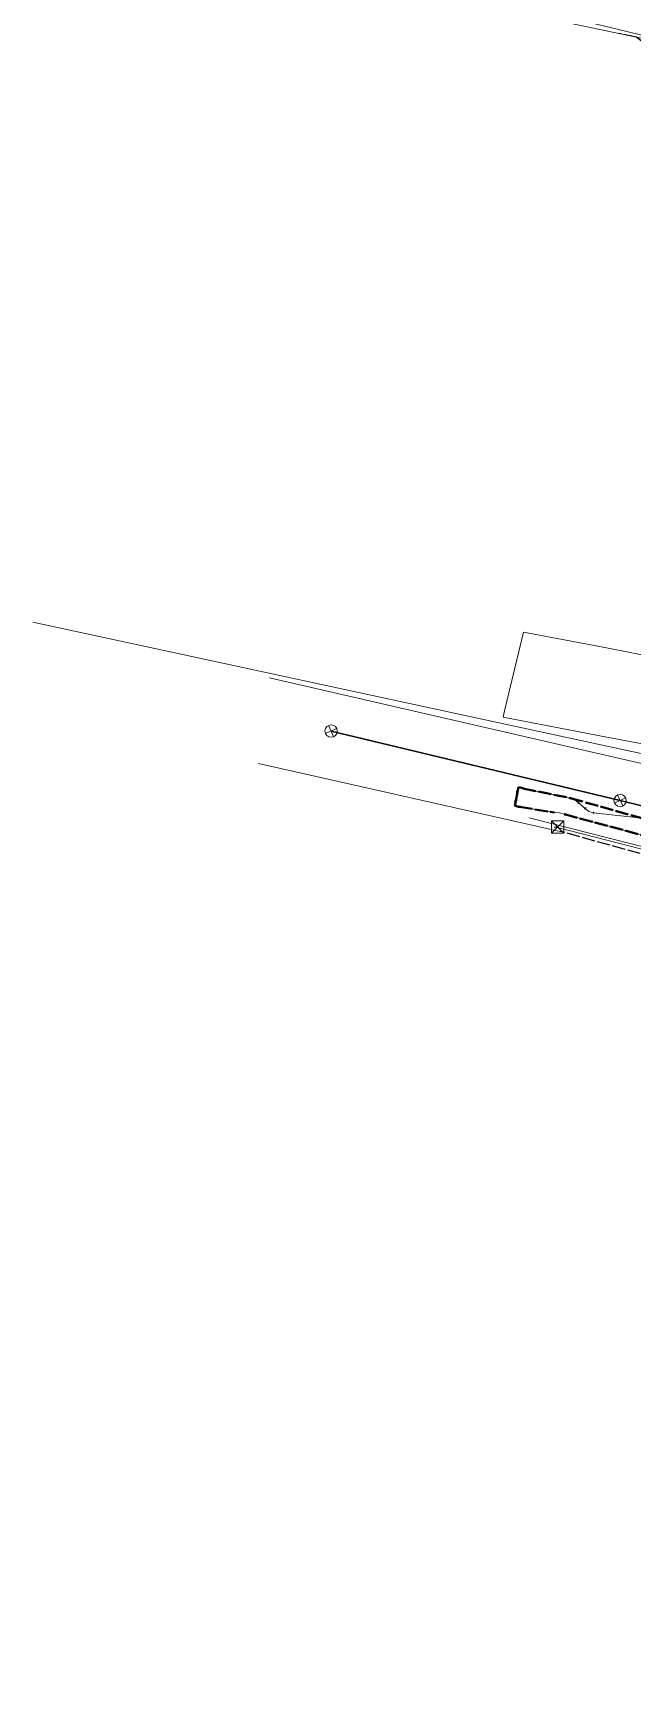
# Model space of a CAD drawing. Header units: metres. Extents: x 105014 to 106600, y 111320 to 118425.
# Drawn here: x 105829.9 to 105888.2, y 115048.5 to 115208.2 of the extents above; entities that cross this region are included whole.
import ezdxf

# ---------------------------------------------------------------- set-up
doc = ezdxf.new("R2010")
doc.units = ezdxf.units.M
doc.linetypes.add('DASHED', pattern=[1.524, 1.27, -0.254])
for name, color, linetype, lineweight in [('10-PAV-BOCACALLE', 9, 'CONTINUOUS', 13), ('30-RED-ETB-CAMARA', 151, 'CONTINUOUS', 13), ('30-RED-ETB-EXIST', 145, 'CONTINUOUS', 13), ('30-RED-VANTI-EXIST', 52, 'CONTINUOUS', 13), ('30-RED-VANTI-PROY', 2, 'DASHED', 25), ('35-RH-ACUE-MATRIZ-PJ', 150, 'DASHED', 40), ('35-RH-ACUE-MENOR-EXIST', 151, 'CONTINUOUS', 13), ('35-RH-ACUE-MENOR-PROY', 5, 'DASHED', 25), ('35-RH-PLUV-COLECTOR', 96, 'CONTINUOUS', 30), ('35-RH-PLUV-NODOS', 94, 'CONTINUOUS', 13), ('60-PREDIAL-LOTE', 42, 'CONTINUOUS', 13)]:
    doc.layers.add(name, color=color, linetype=linetype, lineweight=lineweight)

# ---------------------------------------------------------------- blocks, each defined once
blk = doc.blocks.new('CAM_ETB_GEN')
for p, q in [((-0.6, -0.6), (0.6, 0.6)), ((-0.6, 0.6), (0.6, -0.6))]:
    blk.add_line(p, q)
blk.add_lwpolyline([(-0.6, -0.6), (0.6, -0.6), (0.6, 0.6), (-0.6, 0.6)], close=True)
blk = doc.blocks.new('POZO_PLUV')
for p, q in [((-0.42, -0.42), (0.42, 0.42)), ((-0.42, 0.42), (0.42, -0.42))]:
    blk.add_line(p, q)
blk.add_circle((0, 0), 0.6)

msp = doc.modelspace()

# ---------------------------------------------------------------- linework, layer by layer
at = {"layer": '10-PAV-BOCACALLE'}
msp.add_lwpolyline([(105892.7649, 115245.9476), (105898.6142, 115196.903), (105898.1283, 115199.2737), (105897.6361, 115200.9851), (105896.8741, 115202.5947), (105895.8624, 115204.0603), (105894.6275, 115205.3434), (105893.2017, 115206.4104), (105891.6225, 115207.2334), (105889.9311, 115207.7907), (105880.5541, 115210.0583)], dxfattribs=at)
at = {"layer": '30-RED-ETB-EXIST'}
msp.add_lwpolyline([(105880.934, 115131.062), (105880.605, 115131.039), (105880.935, 115130.992), (105906.63, 115124.408), (105906.741, 115124.841)], dxfattribs=at)
at = {"layer": '30-RED-VANTI-EXIST'}
for points in [[(105852.9325, 115145.5521), (105902.1855, 115134.2151)], [(105881.1725, 115130.6333), (105851.8735, 115137.2145)], [(105895.1023, 115127.6275), (105878.1721, 115131.9481)]]:
    msp.add_lwpolyline(points, dxfattribs=at)
at = {"layer": '30-RED-VANTI-PROY'}
msp.add_lwpolyline([(105933.5261, 114981.5606), (105934.3855, 114999.7325), (105934.6807, 115011.0547), (105934.4631, 115019.5289), (105934.0189, 115027.0501), (105933.5709, 115030.4437), (105932.8511, 115037.6945), (105931.7063, 115044.5119), (105929.9507, 115053.1109), (105927.9087, 115061.5769), (105924.2513, 115075.8437), (105922.3075, 115083.6097), (105921.1419, 115084.2909), (105917.3823, 115099.3829), (105916.2929, 115104.0201), (105915.4717, 115105.2577), (105914.3815, 115109.6103), (105908.5091, 115122.9937), (105893.3677, 115127.2413), (105881.1725, 115130.6333)], dxfattribs=at)
at = {"layer": '35-RH-ACUE-MATRIZ-PJ'}
for points in [[(105877.0193, 115134.4611), (105877.1185, 115134.9121)], [(105877.5695, 115134.8129), (105877.1185, 115134.9121)], [(105877.5676, 115134.8041), (105882.167, 115133.8636)], [(105877.5676, 115134.8041), (105882.167, 115133.8636)], [(105876.957, 115133.5487), (105876.7564, 115133.5911)], [(105876.8567, 115133.5699), (105876.761, 115133.1181)], [(105877.2128, 115133.0225), (105876.761, 115133.1181)], [(105876.8567, 115133.5699), (105877.0193, 115134.4611)], [(105876.8567, 115133.5699), (105877.0193, 115134.4611)], [(105877.1194, 115134.4391), (105876.9193, 115134.4831)], [(105877.234, 115133.1227), (105877.1915, 115132.9222)], [(105877.2128, 115133.0225), (105880.6321, 115132.4497)], [(105877.2128, 115133.0225), (105880.6321, 115132.4497)], [(105882.167, 115133.8636), (105889.1044, 115131.9149)], [(105881.6153, 115132.2922), (105891.7074, 115129.5705)]]:
    msp.add_lwpolyline(points, dxfattribs=at)
at = {"layer": '35-RH-ACUE-MENOR-EXIST'}
for points in [[(105893.7647, 115207.4831), (105891.2321, 115207.2454), (105867.1029, 115212.3285)], [(105829.94, 115150.97), (105899.55, 115135.93)], [(105877.0193, 115134.4611), (105877.1185, 115134.9121)], [(105877.5695, 115134.8129), (105877.1185, 115134.9121)], [(105877.5676, 115134.8041), (105882.167, 115133.8636)], [(105877.5676, 115134.8041), (105882.167, 115133.8636)], [(105876.957, 115133.5487), (105876.7564, 115133.5911)], [(105876.8567, 115133.5699), (105876.761, 115133.1181)], [(105877.2128, 115133.0225), (105876.761, 115133.1181)], [(105876.8567, 115133.5699), (105877.0193, 115134.4611)], [(105876.8567, 115133.5699), (105877.0193, 115134.4611)], [(105877.1194, 115134.4391), (105876.9193, 115134.4831)], [(105877.234, 115133.1227), (105877.1915, 115132.9222)], [(105877.2128, 115133.0225), (105880.6321, 115132.4497)], [(105877.2128, 115133.0225), (105880.6321, 115132.4497)], [(105882.1277, 115133.769), (105882.2063, 115133.9582)], [(105882.1675, 115133.8634), (105882.6022, 115133.7074)], [(105882.9592, 115133.4145), (105882.6022, 115133.7074)], [(105882.8926, 115133.334), (105883.0233, 115133.4919)], [(105883.6243, 115132.8691), (105882.9579, 115133.413)], [(105883.6243, 115132.8691), (105882.9579, 115133.413)], [(105881.6153, 115132.2922), (105881.131, 115132.4165), (105880.6321, 115132.4497)], [(105881.5903, 115132.1873), (105881.6402, 115132.3971)], [(105881.6153, 115132.2922), (105891.7074, 115129.5705)], [(105883.6909, 115132.9496), (105883.5603, 115132.7917)], [(105883.6243, 115132.8691), (105883.9814, 115132.5762)], [(105884.416, 115132.4202), (105883.9814, 115132.5762)], [(105884.4558, 115132.5147), (105884.3772, 115132.3254)], [(105884.4173, 115132.4197), (105889.1044, 115131.9149)]]:
    msp.add_lwpolyline(points, dxfattribs=at)
at = {"layer": '35-RH-ACUE-MENOR-PROY'}
msp.add_lwpolyline([(105891.6101, 115205.9373), (105889.6125, 115205.7072), (105889.4451, 115207.1112), (105888.6015, 115207.7952), (105886.9177, 115208.157)], dxfattribs=at)
at = {"layer": '35-RH-PLUV-COLECTOR'}
for points in [[(105887.004, 115133.635), (105858.918, 115140.381)], [(105899.12, 115130.65), (105887.004, 115133.635)]]:
    msp.add_lwpolyline(points, dxfattribs=at)
at = {"layer": '60-PREDIAL-LOTE'}
msp.add_lwpolyline([(105875.7839, 115142.3366), (105877.1879, 115148.2365), (105877.6045, 115149.9875), (105884.6866, 115148.6543), (105891.9711, 115147.2216), (105899.6965, 115145.7007), (105900.0914, 115143.9482), (105900.1228, 115143.8084), (105900.1558, 115143.6621), (105900.5063, 115142.1048), (105901.328, 115138.4536), (105901.6541, 115137.0044), (105901.7142, 115136.7392), (105899.311, 115137.208), (105894.536, 115138.1177), (105885.7308, 115139.7953), (105875.6368, 115141.7184), (105875.7839, 115142.3366)], close=True, dxfattribs=at)

# ---------------------------------------------------------------- block references
at = {"layer": '30-RED-ETB-CAMARA'}
msp.add_blockref('CAM_ETB_GEN', (105880.934, 115131.062), dxfattribs=at)
at = {"layer": '35-RH-PLUV-NODOS', "rotation": 250}
for p in [(105858.918, 115140.381), (105887.004, 115133.635)]:
    msp.add_blockref('POZO_PLUV', p, dxfattribs=at)

doc.saveas('drawing.dxf')
